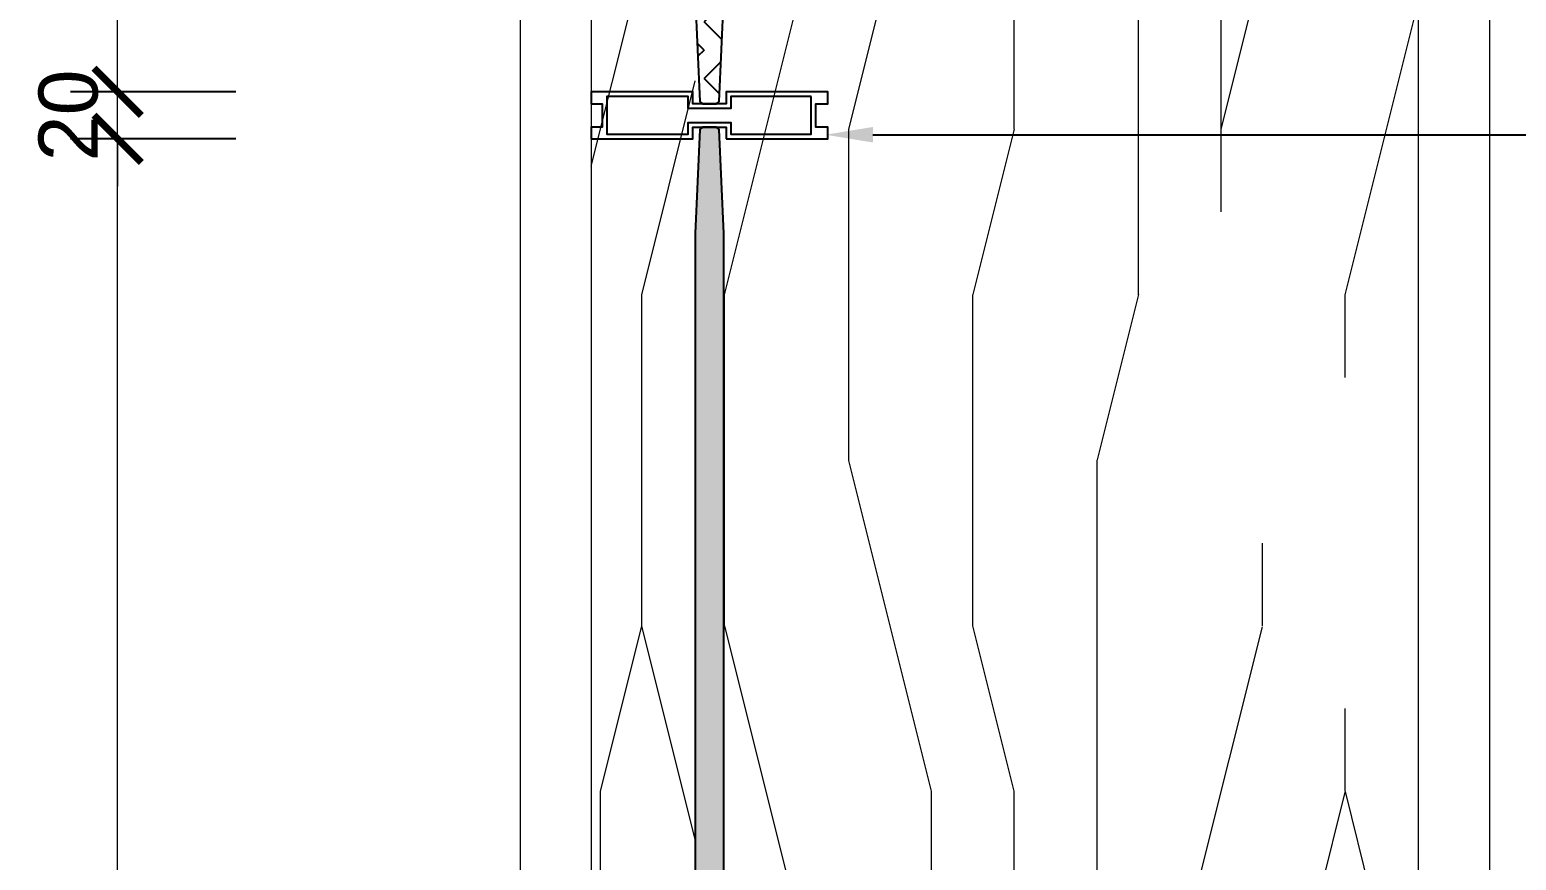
# Model space of a CAD drawing. Header units: millimetres. Extents: x 92928 to 223128, y -11456 to 21098.
# Drawn here: x 185241 to 185870, y 3740 to 4092 of the extents above; entities that cross this region are included whole.
import ezdxf
from ezdxf import colors
from ezdxf.entities.mleader import LeaderData, LeaderLine
from ezdxf.enums import TextEntityAlignment as Align
from ezdxf.math import Vec2, Vec3

# ---------------------------------------------------------------- set-up
doc = ezdxf.new("R2010")
doc.units = ezdxf.units.MM
doc.layers.get('Defpoints').update_dxf_attribs({"color": 250})
for name, color, linetype, lineweight in [('_ACM-A-ANNO-DIMS', 2, 'Continuous', 13), ('_ACM-A-ANNO-DIMS @ 10', 2, 'Continuous', 13), ('_ACM-A-DETL-THIN', 2, 'Continuous', 9), ('_ACM-A-ELVE-HACH', 251, 'Continuous', 9)]:
    doc.layers.add(name, color=color, linetype=linetype, lineweight=lineweight)
for name, color, linetype in [('I-DETL-LW01', 1, 'Continuous'), ('I-DETL-LW02', 2, 'Continuous'), ('Structure【大样结构线】', 30, 'Continuous'), ('WALL TYPE$0$G-ANNO-NOTE-CH', 7, 'Continuous')]:
    doc.layers.add(name, color=color, linetype=linetype)
doc.styles.add('Arial', font='ARIALUNI.ttf')
doc.styles.add('WALL TYPE$0$Aecom Chinese', font='Microsoft YaHei.ttf')
doc.dimstyles.new('Aec-Arch-M-注释性', dxfattribs={"dimscale": 2, "dimtxt": 2.5, "dimasz": 2, "dimexe": 2, "dimexo": 2, "dimgap": 0.8, "dimtad": 1, "dimdec": 0, "dimrnd": 5, "dimzin": 3, "dimdsep": 46, "dimtxsty": 'Arial', "dimblk": 'WALL TYPE$0$_ArchTick', "dimcen": 2.5, "dimdle": 2, "dimclrd": 256, "dimclrt": 256, "dimazin": 2, "dimtfac": 0.75, "dimtdec": 0, "dimtix": 1, "dimtmove": 2, "dimatfit": 2, "dimfxl": 5, "dimfxlon": 1, "dimtolj": 1, "dimtzin": 0, "dimlwd": -1, "dimarcsym": 0})

# ---------------------------------------------------------------- blocks, each defined once
blk = doc.blocks.new('WHA12202707')
at = {"transparency": 16777216}
for p, q in [((2.381249999995816, 2.381249999998545), (0, 0)), ((11.90624999998818, 2.381249999998545), (2.381249999995816, 2.381249999998545)), ((11.90624999998818, 2.381249999998545), (14.28749999998399, 0)), ((2.381249999995816, -2.381249999994907), (0, 0)), ((11.90624999998818, -2.381249999994907), (14.28749999998399, 0)), ((2.381249999995816, -2.381249999994907), (11.90624999998818, -2.381249999994907))]:
    blk.add_line(p, q, dxfattribs=at)
at = {"transparency": 16777216, "style": 'WALL TYPE$0$Aecom Chinese'}
blk.add_attdef('英文2', (0.4915142908575945, -14.58335883787367), '', height=2.5, dxfattribs=at)
at = {"layer": 'WALL TYPE$0$G-ANNO-NOTE-CH', "transparency": 16777216, "style": 'WALL TYPE$0$Aecom Chinese'}
blk.add_attdef('编号', text='', height=2.5, dxfattribs=at).set_placement((7.100982051833853, 0), align=Align.MIDDLE)
for tag, p in [('中文', (0.5380008727915992, -5.178695852169766)), ('英文', (0.4915142908830603, -9.507158057298511))]:
    blk.add_attdef(tag, text='', height=2.5, dxfattribs=at).set_placement(p, align=Align.MIDDLE_LEFT)
blk = doc.blocks.new('K_1223214097')
at = {"layer": 'Structure【大样结构线】'}
h = blk.add_hatch(dxfattribs=at)
h.set_pattern_fill('玻璃剖面', color=251, scale=12.00000030630508, angle=90.00000000000001, pattern_type=2)
h.set_pattern_definition([(225, (5.999953109334456, -261.0318787758874), (-12.0000002861687, -24.00000057233741), [16.9705631531808, -16.97056243318078]), (135, (5.999953109334456, -285.031879388494), (-12.00000096499124, 23.99999989351487), [16.9705631531808, -16.97056243318078])])
h.paths.add_polyline_path([(-6.00004719698336, -240.0318500440044), (-4.044447781692725, -284.032865580753), (-3.00004719698336, -285.031879388494), (2.999953109334456, -285.031879388494), (4.044353694043821, -284.032865580753), (5.999953109334456, -240.0318500440044), (5.999953109334456, -120.0318245784729), (4.044353736622725, -76.03085228300188), (2.999953109334456, -75.03183847715263), (-3.00004719698336, -75.03183847715263), (-4.044447824271629, -76.03085228300188), (-6.00004719698336, -120.0318245784729)])
h = blk.add_hatch(dxfattribs=at)
h.set_pattern_fill('玻璃剖面', color=251, scale=12.00000030630508, angle=90.00000000000001, pattern_type=2)
h.set_pattern_definition([(225, (5.999953109334456, -3521.106852873724), (-12.0000002861687, -24.00000057233741), [16.9705631531808, -16.97056243318078]), (135, (5.999953109334456, -3545.10685348633), (-12.00000096499124, 23.99999989351487), [16.9705631531808, -16.97056243318078])])
h.paths.add_polyline_path([(-3.00004719698336, -2079.744579412037), (2.999953109334456, -2079.744579412037), (4.044353694043821, -2078.745565604296), (5.999953109334456, -2034.744550067547), (5.999953109334456, -339.8949247552364), (4.044353736622725, -295.8939524597654), (2.999953109334456, -294.8949386539171), (-3.00004719698336, -294.8949386539161), (-4.044447824271629, -295.8939524597654), (-6.00004719698336, -339.8949247552373), (-6.00004719698336, -2034.744550067547), (-4.044447781692725, -2078.745565604296)])
at = {"layer": 'I-DETL-LW01', "elevation": 0.4748328055727624}
blk.add_lwpolyline([(42.94646837792243, -282.0318932871737), (8.999946409807308, -282.0318932871737), (8.999957575724693, -287.031879388494), (-9.00004719698336, -287.031879388494), (-9.00004719698336, -282.0318800202508), (-43.38421137499972, -282.0318911973732), (-43.38421137499972, -297.8949068336219), (-9.00004719698336, -297.8949068336219), (-9.00004719698336, -292.8949386539166), (8.999957575724693, -292.8949386539166), (8.999946409836411, -297.8949068336219), (42.94646837792243, -297.8949068336219)], close=True, dxfattribs=at)
at = {"layer": 'I-DETL-LW02', "elevation": 0.4748328055727624}
for points in [[(-6.00004719698336, -120.0318245784729), (-6.00004719698336, -240.0318500440044), (-4.044447781692725, -284.032865580753), (-3.00004719698336, -285.031879388494), (2.999953109334456, -285.031879388494), (4.044353694043821, -284.032865580753), (5.999953109334456, -240.0318500440044), (5.999953109334456, -120.0318245784729), (4.044353736622725, -76.03085228300188), (2.999953109334456, -75.03183847715263), (-3.00004719698336, -75.03183847715263), (-4.044447824271629, -76.03085228300188)], [(6.999941943446174, -299.8949068336219), (49.99995572169428, -299.8949068336219), (49.99995572169428, -294.9016428724276), (44.94646837792243, -294.9016428724276), (44.94646837792243, -285.0248452974188), (49.99995572169428, -285.0248452974188), (49.99995572169428, -280.0318932871737), (6.99994194341707, -280.0318932871737), (6.999953109334456, -285.031879388494), (-7.00004719698336, -285.031879388494), (-7.00004719698336, -280.031879388494), (-50.00008325150702, -280.0318932871737), (-50.00008325150702, -285.0250573310764), (-45.38421137499972, -285.0250573310764), (-45.38421137499972, -294.9017607113051), (-50.00007210089825, -294.9017607113051), (-50.00008325150702, -299.8949068336219), (-7.00004719698336, -299.8949068336219), (-7.00004719698336, -294.8949386539166), (6.999953109334456, -294.8949386539166)], [(-6.00004719698336, -339.8949247552368), (-6.00004719698336, -2034.744550067547), (-4.044447781692725, -2078.745565604296), (-3.00004719698336, -2079.744579412037), (2.999953109334456, -2079.744579412037), (4.044353694043821, -2078.745565604296), (5.999953109334456, -2034.744550067547), (5.999953109334456, -339.8949247552368), (4.044353736622725, -295.8939524597658), (2.999953109334456, -294.8949386539166), (-3.00004719698336, -294.8949386539166), (-4.044447824271629, -295.8939524597658)]]:
    blk.add_lwpolyline(points, close=True, dxfattribs=at)
blk = doc.blocks.new('WALL TYPE$0$_ArchTick')
at = {"color": 0, "linetype": 'ByBlock', "const_width": 0.15}
blk.add_lwpolyline([(-0.5, -0.5), (0.5, 0.5)], dxfattribs=at)
blk = doc.blocks.new('*D566')
at = {"layer": '_ACM-A-ANNO-DIMS', "transparency": 16777216}
blk.add_line((185278.0019086448, 2250.611838328994), (185278.0019086448, 4065.461542727705), dxfattribs=at)
at = {"layer": '_ACM-A-ANNO-DIMS', "color": 0, "lineweight": -2, "transparency": 16777216}
for p, q in [((185328.0019086448, 4045.461542727705), (185258.0019086448, 4045.461542727705)), ((185328.0019086448, 2270.611838328994), (185258.0019086448, 2270.611838328994))]:
    blk.add_line(p, q, dxfattribs=at)
at = {"layer": 'Defpoints', "color": 0, "transparency": 16777216}
for p in [(185278.0019086448, 4045.461542727705), (185403.2220806406, 4045.461542727705), (185403.2220806406, 2270.611838328994)]:
    blk.add_point(p, dxfattribs=at)
at = {"layer": '_ACM-A-ANNO-DIMS', "transparency": 16777216, "xscale": 20, "yscale": 20, "zscale": 20}
for p, rotation in [((185278.0019086448, 4045.461542727705), 90), ((185278.0019086448, 2270.611838328994), 270)]:
    blk.add_blockref('WALL TYPE$0$_ArchTick', p, dxfattribs=dict(at, rotation=rotation))
at = {"layer": '_ACM-A-ANNO-DIMS', "transparency": 16777216, "insert": (185257.2290573487, 3158.036690528296), "char_height": 25, "attachment_point": 5, "rotation": 90, "style": 'Arial'}
blk.add_mtext('\\A1;1775', dxfattribs=at)
blk = doc.blocks.new('*D567')
at = {"layer": '_ACM-A-ANNO-DIMS', "transparency": 16777216}
for p, q in [((185278.0019086448, 4065.324556274153), (185278.0019086448, 4085.324556274153)), ((185278.0019086448, 4045.461542727705), (185278.0019086448, 4065.324556274153)), ((185278.0019086448, 4045.461542727705), (185278.0019086448, 4025.461542727705))]:
    blk.add_line(p, q, dxfattribs=at)
at = {"layer": '_ACM-A-ANNO-DIMS', "color": 0, "lineweight": -2, "transparency": 16777216}
for p, q in [((185328.0019086448, 4065.324556274153), (185258.0019086448, 4065.324556274153)), ((185328.0019086448, 4045.461542727705), (185258.0019086448, 4045.461542727705))]:
    blk.add_line(p, q, dxfattribs=at)
at = {"layer": 'Defpoints', "color": 0, "transparency": 16777216}
for p in [(185278.0019086448, 4065.324556274153), (185403.2220806406, 4065.324556274153), (185403.2220806406, 4045.461542727705)]:
    blk.add_point(p, dxfattribs=at)
at = {"layer": '_ACM-A-ANNO-DIMS', "transparency": 16777216, "xscale": 20, "yscale": 20, "zscale": 20}
for p, rotation in [((185278.0019086448, 4065.324556274153), 270), ((185278.0019086448, 4045.461542727705), 90)]:
    blk.add_blockref('WALL TYPE$0$_ArchTick', p, dxfattribs=dict(at, rotation=rotation))
at = {"layer": '_ACM-A-ANNO-DIMS', "transparency": 16777216, "insert": (185257.2290573487, 4055.393049500876), "char_height": 25, "attachment_point": 5, "rotation": 90, "style": 'Arial'}
blk.add_mtext('\\A1;20', dxfattribs=at)
blk = doc.blocks.new('*D568')
at = {"layer": '_ACM-A-ANNO-DIMS', "transparency": 16777216}
blk.add_line((185278.0019086448, 4045.324556274153), (185278.0019086448, 4285.324666831426), dxfattribs=at)
at = {"layer": '_ACM-A-ANNO-DIMS', "color": 0, "lineweight": -2, "transparency": 16777216}
for p, q in [((185328.0019086448, 4265.324666831426), (185258.0019086448, 4265.324666831426)), ((185328.0019086448, 4065.324556274153), (185258.0019086448, 4065.324556274153))]:
    blk.add_line(p, q, dxfattribs=at)
at = {"layer": 'Defpoints', "color": 0, "transparency": 16777216}
for p in [(185278.0019086448, 4265.324666831426), (185403.2220806406, 4265.324666831426), (185403.2220806406, 4065.324556274153)]:
    blk.add_point(p, dxfattribs=at)
at = {"layer": '_ACM-A-ANNO-DIMS', "transparency": 16777216, "xscale": 20, "yscale": 20, "zscale": 20}
for p, rotation in [((185278.0019086448, 4265.324666831426), 90), ((185278.0019086448, 4065.324556274153), 270)]:
    blk.add_blockref('WALL TYPE$0$_ArchTick', p, dxfattribs=dict(at, rotation=rotation))
at = {"layer": '_ACM-A-ANNO-DIMS', "transparency": 16777216, "insert": (185257.2290573487, 4165.324611552736), "char_height": 25, "attachment_point": 5, "rotation": 90, "style": 'Arial'}
blk.add_mtext('\\A1;200', dxfattribs=at)

msp = doc.modelspace()

# ---------------------------------------------------------------- hatches: boundary and pattern name
at = {"layer": '_ACM-A-ELVE-HACH'}
h = msp.add_hatch(dxfattribs=at)
h.set_pattern_fill('木纹', color=256, scale=34.3137, angle=90, style=0, pattern_type=2)
h.set_pattern_definition([(90, (99766.8505302225, -17790.84625990954), (-699.99948, 4.286260612934058e-14), [139.999896, -209.999844, 69.99994799999999, -279.999792]), (90, (99749.35054322254, -17300.84662390954), (-699.99948, 4.286260612934058e-14), [139.999896, -559.9995839999999]), (90, (99714.35056922253, -17370.84657190958), (-699.99948, 4.286260612934058e-14), [69.99994799999999, -629.9995319999999]), (90, (99696.8505822225, -17755.84628590954), (-699.99948, 4.286260612934058e-14), [34.99997399999999, -489.999636, 34.99997399999999, -139.999896]), (90, (99661.85060822254, -17510.84646790954), (-699.99948, 4.286260612934058e-14), [139.999896, -209.999844, 34.99997399999999, -314.999766]), (90, (99644.35062122253, -17685.84633790954), (-699.99948, 4.286260612934058e-14), [104.999922, -594.999558]), (90, (99626.8506342225, -17510.84646790954), (-699.99948, 4.286260612934058e-14), [209.999844, -489.999636]), (90, (99609.35064722253, -17720.84631190954), (-699.99948, 4.286260612934058e-14), [139.999896, -559.9995839999999]), (90, (99591.85066022254, -17440.84651990954), (-699.99948, 4.286260612934058e-14), [349.99974, -349.99974]), (90, (99556.85068622255, -17650.84636390954), (-699.99948, 4.286260612934058e-14), [69.99994799999999, -209.999844, 139.999896, -279.999792]), (90, (99539.35069922249, -17160.84672790955), (-699.99948, 4.286260612934058e-14), [139.999896, -559.9995839999999]), (90, (99521.8507122225, -17300.84662390954), (-699.99948, 4.286260612934058e-14), [69.99994799999999, -629.9995319999999]), (90, (99504.3507252225, -17440.84651990954), (-699.99948, 4.286260612934058e-14), [69.99994799999999, -629.9995319999999]), (90, (99486.85073822249, -17790.84625990954), (-699.99948, 4.286260612934058e-14), [139.999896, -559.9995839999999]), (90, (99469.35075122249, -17440.84651990954), (-699.99948, 4.286260612934058e-14), [139.999896, -559.9995839999999]), (90, (99434.35077722248, -17440.84651990954), (-699.99948, 4.286260612934058e-14), [139.999896, -139.999896, 139.999896, -279.999792]), (90, (99399.35080322249, -17580.84641590955), (-699.99948, 4.286260612934058e-14), [69.99994799999999, -349.99974, 139.999896, -139.999896]), (90, (99381.8508162225, -17440.84651990954), (-699.99948, 4.286260612934058e-14), [209.999844, -489.999636]), (90, (99346.85084222253, -17440.84651990954), (-699.99948, 4.286260612934058e-14), [139.999896, -559.9995839999999]), (90, (99329.3508552225, -17720.84631190954), (-699.99948, 4.286260612934058e-14), [209.999844, -279.999792, 69.99994799999999, -139.999896]), (90, (99294.35088122253, -17720.84631190954), (-699.99948, 4.286260612934058e-14), [349.99974, -349.99974]), (90, (99276.85089422253, -17300.84662390954), (-699.99948, 4.286260612934058e-14), [69.99994799999999, -629.9995319999999]), (90, (99259.35090722254, -17510.84646790954), (-699.99948, 4.286260612934058e-14), [139.999896, -559.9995839999999]), (90, (99241.85092022248, -17650.84636390954), (-699.99948, 4.286260612934058e-14), [69.99994799999999, -279.999792, 69.99994799999999, -279.999792]), (90, (99224.3509332225, -17720.84631190958), (-699.99948, 4.286260612934058e-14), [69.99994799999999, -209.999844, 139.999896, -279.999792]), (90, (99206.85094622249, -17580.84641590955), (-699.99948, 4.286260612934058e-14), [69.99994799999999, -349.99974, 69.99994799999999, -209.999844]), (90, (99189.3509592225, -17440.84651990954), (-699.99948, 4.286260612934058e-14), [209.999844, -489.999636]), (90, (99154.3509852225, -17720.84631190954), (-699.99948, 4.286260612934058e-14), [139.999896, -559.9995839999999]), (90, (99136.8509982225, -17370.84657190954), (-699.99948, 4.286260612934058e-14), [69.99994799999999, -629.9995319999999]), (90, (99119.35101122255, -17230.84667590954), (-699.99948, 4.286260612934058e-14), [69.99994799999999, -629.9995319999999]), (104.03624347, (99714.35056923046, -17300.84662389558), (-1.689791769861322e-06, 699.999479479022), [72.09994644, -2814.0717183687]), (104.03624347, (99556.85068623046, -17230.84667589558), (-1.689791769861322e-06, 699.999479479022), [72.09994644, -2814.0717183687]), (104.03624347, (99136.85099823047, -17300.84662389558), (-1.689791769861322e-06, 699.999479479022), [72.09994644, -2814.0717183687]), (104.03624347, (99399.35080323047, -17510.84646789558), (-1.689791769861322e-06, 699.999479479022), [72.09994644, -2814.0717183687]), (104.03624347, (99294.35088123046, -17370.84657189558), (-1.689791769861322e-06, 699.999479479022), [72.09994644, -2814.0717183687]), (104.03624347, (99346.85084223046, -17300.84662389558), (-1.689791769861322e-06, 699.999479479022), [72.09994644, -2814.0717183687]), (104.03624347, (99224.35093323047, -17650.84636389558), (-1.689791769861322e-06, 699.999479479022), [72.09994644, -2814.0717183687]), (104.03624347, (99259.35090723047, -17370.84657189558), (-1.689791769861322e-06, 699.999479479022), [72.09994644, -2814.0717183687]), (104.03624347, (99521.85071223047, -17230.84667589558), (-1.689791769861322e-06, 699.999479479022), [144.19989288, -2741.9717719287]), (104.03624347, (99469.35075123046, -17300.84662389558), (-1.689791769861322e-06, 699.999479479022), [144.19989288, -2741.9717719287]), (104.03624347, (99434.35077723046, -17300.84662389558), (-1.689791769861322e-06, 699.999479479022), [144.19989288, -2741.9717719287]), (255.96376, (99661.85046370115, -17510.84663833173), (0.0001255916377233216, -699.9996068101242), [72.09994644, -144.19989288, 72.09994644, -2597.771844734999]), (255.9637565300001, (99556.85068616182, -17650.84636379264), (-2.533266199220939e-08, -699.9994798951368), [72.09994644, -2814.0717183687]), (255.9637565300001, (99241.85092016183, -17650.84636379264), (-2.533266199220939e-08, -699.9994798951368), [144.19989288, -2741.9717719287]), (284.03624347, (99749.35054316183, -17300.84662379264), (1.689791678431259e-06, -699.999479479022), [72.09994644, -2814.0717183687]), (75.96375653, (99749.35054316183, -17160.84672779264), (2.533287532902427e-08, 699.9994798951368), [72.09994644, -2814.0717183687]), (75.96375653, (99504.35072516184, -17370.84657179263), (2.533287532902427e-08, 699.9994798951368), [72.09994644, -2814.0717183687]), (75.96375653, (99381.85081616184, -17230.84667579264), (2.533287532902427e-08, 699.9994798951368), [72.09994644, -2814.0717183687]), (75.96375653, (99329.35085516183, -17510.84646779263), (2.533287532902427e-08, 699.9994798951368), [72.09994644, -2814.0717183687]), (75.96375653, (99241.85092016183, -17580.84641579264), (2.533287532902427e-08, 699.9994798951368), [72.09994644, -2814.0717183687]), (75.96375653, (99206.85094616184, -17510.84646779263), (2.533287532902427e-08, 699.9994798951368), [72.09994644, -2814.0717183687]), (75.96375653, (99329.35085516183, -17510.84646779263), (2.533287532902427e-08, 699.9994798951368), [72.09994644, -2814.0717183687]), (75.96375653, (99224.35093316183, -17300.84662379264), (2.533287532902427e-08, 699.9994798951368), [288.39978576, -2597.7718790487]), (75.96375653, (99696.85058216183, -17720.84631179264), (2.533287532902427e-08, 699.9994798951368), [288.39978576, -2597.7718790487]), (75.96375653, (99644.35062116184, -17650.84636379264), (2.533287532902427e-08, 699.9994798951368), [288.39978576, -2597.7718790487]), (75.96376000000001, (99609.35050270116, -17580.84658633173), (-0.0001255916376318916, 699.9996068101242), [72.09994644, -144.19989288, 144.19989288, -2525.671898295]), (75.96376000000001, (99556.85054170115, -17580.84658633173), (-0.0001255916376318916, 699.9996068101242), [144.19989288, -144.19989288, 144.19989288, -2453.571951854999]), (75.96375653, (99486.85073816183, -17650.84636379264), (2.533287532902427e-08, 699.9994798951368), [288.39978576, -2597.7718790487]), (75.96375653, (99434.35077716183, -17720.84631179264), (2.533287532902427e-08, 699.9994798951368), [288.39978576, -2597.7718790487]), (75.96375653, (99399.35080316184, -17720.84631179264), (2.533287532902427e-08, 699.9994798951368), [288.39978576, -2597.7718790487]), (75.96375653, (99189.35095916182, -17230.84667579264), (2.533287532902427e-08, 699.9994798951368), [72.09994644, -2814.0717183687]), (75.96376753, (99119.35101116182, -17160.84672779264), (-0.0001343649196721049, 699.9994798951237), [144.19989288, -2741.9717719287]), (75.96376753, (99154.35098516183, -17580.84641579264), (-0.0001343649196721049, 699.9994798951237), [144.19989288, -2741.9717719287]), (75.96375753, (99766.85053016183, -17650.84636379264), (-1.219196285513106e-05, 699.9994798951367), [288.3997857599999, -2597.7718790487]), (75.96375753, (99276.85089416183, -17230.84667579264), (-1.219196285513106e-05, 699.9994798951367), [216.29983932, -2669.871825488699]), (75.96375753, (99329.35085516183, -17160.84672779264), (-1.219196285513106e-05, 699.9994798951367), [432.5996786399999, -2453.5719861687])])
h.paths.add_polyline_path([(185496.5624656399, 4284.461853810681), (185495.8478060634, 4284.461852214716), (185495.8478015973, 4286.461852214718), (185496.5624611735, 4286.461853810682)], flags=16)
h.paths.add_polyline_path([(185533.3353160374, 4270.333640111609), (185533.3353160374, 4060.333599200288), (185536.3353160374, 4058.333599200278), (185536.3353160374, 4063.333598568521)], flags=16)
edge = h.paths.add_edge_path(flags=16)
edge.add_spline(control_points=[(185572.4657665627, 4322.345468795223), (185572.3469728035, 4322.217631001734), (185572.2318718349, 4322.080332983312), (185572.1026805389, 4321.905798266866), (185572.0828762829, 4321.878433908501), (185572.063304461, 4321.850752557179)], knot_values=[1.670005508364046, 1.670005508364046, 1.670005508364046, 1.670005508364046, 1.983599751178239, 1.983599751178239, 2.041117843556056, 2.041117843556056, 2.041117843556056, 2.041117843556056], degree=3, periodic=0)
edge.add_line((185573.6206498692, 4323.670813150127), (185573.620650379, 4323.899074008473))
h.paths.add_polyline_path([(185534.3353162909, 4345.365303206496), (185534.3353162909, 1970.726340612271), (185828.1087478124, 1970.726340612271), (185828.1087478124, 4345.365303206496)])
h.paths.add_polyline_path([(185522.3353159846, 1970.726340612271), (185522.3353159846, 4345.365303206496), (185478.3347534811, 4345.365303206496), (185478.3347534811, 1970.726340612271)])

# ---------------------------------------------------------------- linework, layer by layer
at = {"layer": '_ACM-A-DETL-THIN', "color": 8, "elevation": 0.4748328055727624}
for points in [[(185448.2213166274, 4448.357583704468), (185448.2213166274, 1969.787366850072)], [(185858.2221846661, 4448.357583704468), (185858.2221846661, 1970.726340612271)], [(185478.3347534811, 4345.365303206496), (185478.3347534811, 1970.726340612271)], [(185828.1087478124, 4345.365303206496), (185828.1087478124, 1970.726340612271)]]:
    msp.add_lwpolyline(points, dxfattribs=at)

# ---------------------------------------------------------------- block references
msp.add_blockref('K_1223214097', (185528.3353631816, 4345.356449561325))

# ---------------------------------------------------------------- dimensions: what is measured, and where the dimension line sits
at = {"layer": '_ACM-A-ANNO-DIMS @ 10'}
for base, p1, p2, picture, middle in [((185278.0019086448, 4265.324666831426), (185403.2220806406, 4065.324556274151), (185403.2220806406, 4265.324666831424), '*D568', (185257.2290573487, 4165.324611552736)), ((185278.0019086448, 4065.324556274153), (185403.2220806406, 4045.461542727704), (185403.2220806406, 4065.324556274151), '*D567', (185257.2290573487, 4055.393049500876)), ((185278.0019086448, 4045.461542727705), (185403.2220806406, 2270.611838328993), (185403.2220806406, 4045.461542727704), '*D566', (185257.2290573487, 3158.036690528296))]:
    dim = msp.add_linear_dim(base=base, p1=p1, p2=p2, angle=90, dimstyle='Aec-Arch-M-注释性', override={"dimscale": 10, "dimzin": 8, "dimtix": 1, "dimtofl": 1, "dimtmove": 2, "dimatfit": 2}, dxfattribs=at)
    dim.commit()
    dim.dimension.update_dxf_attribs({"geometry": picture, "text_midpoint": middle})

# ---------------------------------------------------------------- leaders
ml = msp.add_multileader_block('Standard', dxfattribs=at)
ml.set_content('WHA12202707', color=256, scale=10)
ml.set_attribute('编号', 'MT-01', width=0)
ml.set_attribute('中文', '古铜色不锈钢', width=0)
ml.set_attribute('英文', 'ANTIQUE BRONZE STAINLESS STEEL', width=0)
ml.set_attribute('英文2', '', width=0)
ml.set_leader_properties(color=2)
ml.build(insert=Vec2(0, 0))
ml.multileader.update_dxf_attribs({"text_right_attachment_type": 6, "dogleg_length": 0.36, "arrow_head_size": 20, "scale": 10})
ctx = ml.context
ctx.base_point, ctx.scale, ctx.char_height, ctx.arrow_head_size, ctx.landing_gap_size, ctx.plane_origin = Vec3(186006.728200078, 4047.222629505273), 10, 750, 20, 0.8999999999999999, Vec3(188519.0550939101, -926.8016342815554)
ctx.right_attachment = 6
notes = []
notes.append((ctx, [(0, (1, 1, 0), (185959.3253230748, 4047.222629505273), (1, 0), 47.40287700319059, [(1, [(185577.4539734261, 4047.222629505273)], 0, [])])]))
ctx.block.insert = Vec3(186006.728200078, 4047.222629505255)
for ctx, leaders in notes:
    for number, flags, end, landing, length, lines in leaders:
        leader = LeaderData()
        leader.index, (leader.has_last_leader_line, leader.has_dogleg_vector, leader.attachment_direction) = number, flags
        leader.last_leader_point, leader.dogleg_vector, leader.dogleg_length = Vec3(end), Vec3(landing), length
        for number, points, colour, breaks in lines:
            line = LeaderLine()
            line.index, line.vertices, line.color, line.breaks = number, Vec3.list(points), colors.encode_raw_color(colour), breaks
            leader.lines.append(line)
        ctx.leaders.append(leader)

doc.saveas('drawing.dxf')
